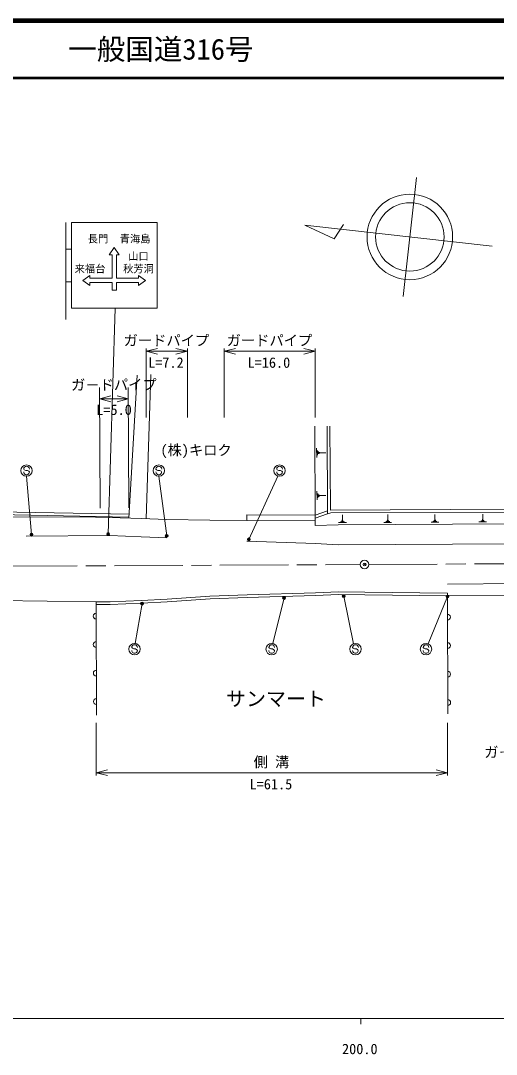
# Model space of a CAD drawing. Units: millimetres on the paper. Extents: x 40 to 680, y 20 to 380.
# Drawn here: x 208.4 to 291.8, y 198.7 to 380 of the extents above; entities that cross this region are included whole.
import ezdxf
from ezdxf.enums import TextEntityAlignment as Align

# ---------------------------------------------------------------- set-up
doc = ezdxf.new("R2010")
doc.units = ezdxf.units.MM
doc.header["$PDMODE"] = 32
doc.header["$PDSIZE"] = 0.5
doc.linetypes.add('CHAIN', pattern=[18.5, 12, -1.5, 3.5, -1.5])
for name, color, linetype, lineweight in [('M-BGD', 7, 'Continuous', 13), ('M-BMK', 2, 'CHAIN', 13), ('M-BMK-SRVR', 3, 'Continuous', 13), ('M-STR-HTXT', 7, 'Continuous', 13), ('M-STR-STRC', 7, 'Continuous', 13), ('M-TTL', 2, 'Continuous', 140), ('M-TTL-BAND', 7, 'Continuous', 13), ('M-TTL-LINE', 7, 'Continuous', 50)]:
    doc.layers.add(name, color=color, linetype=linetype, lineweight=lineweight)
doc.layers.add('M-TTL-TXT', color=7, linetype='Continuous')
doc.styles.add('@ＭＳ ゴシック', font='')
doc.styles.add('ＭＳ ゴシック', font='')
doc.styles.get('@ＭＳ ゴシック').set_extended_font_data('@MS Gothic')
doc.styles.get('ＭＳ ゴシック').set_extended_font_data('MS Gothic')

msp = doc.modelspace()

# ---------------------------------------------------------------- linework, layer by layer
at = {"layer": 'M-BGD'}
for p, q in [((259.968, 308.876), (260.039, 292.28)), ((262.116, 308.885), (262.182, 293.484)), ((262.616, 308.887), (262.679, 294.178)), ((260.284, 303.401), (260.278, 305.023)), ((260.445, 303.807), (260.442, 304.618)), ((260.606, 304.01), (260.605, 304.416)), ((260.768, 304.112), (260.767, 304.315)), ((260.768, 304.214), (261.903, 304.218)), ((260.341, 295.939), (260.335, 297.476)), ((260.493, 296.324), (260.49, 297.092)), ((260.646, 296.517), (260.645, 296.901)), ((260.799, 296.613), (260.799, 296.805)), ((260.799, 296.709), (261.875, 296.714)), ((194.093, 294.06), (227.395, 293.432)), ((260.034, 293.28), (262.179, 294.007)), ((262.679, 294.178), (294.121, 294.303)), ((262.736, 293.678), (294.124, 293.803)), ((194.026, 293.04), (221.527, 292.932)), ((194.088, 293.56), (227.365, 292.933)), ((221.527, 292.932), (224.028, 292.894)), ((224.028, 292.894), (229.529, 292.673)), ((229.529, 292.673), (234.03, 292.496)), ((234.03, 292.496), (241.53, 292.384)), ((241.53, 292.384), (248.031, 292.318)), ((248.034, 293.318), (248.031, 292.318)), ((248.031, 292.318), (260.031, 292.28)), ((248.034, 293.318), (260.034, 293.28)), ((260.031, 292.28), (260.035, 291.48)), ((260.037, 292.756), (262.182, 293.484)), ((262.182, 293.484), (262.736, 293.678)), ((265.489, 291.973), (264.11, 291.966)), ((265.144, 292.11), (264.454, 292.106)), ((264.971, 292.247), (264.626, 292.245)), ((264.884, 292.384), (264.711, 292.383)), ((264.798, 292.384), (264.793, 293.349)), ((273.423, 292.004), (272.053, 291.997)), ((273.079, 292.139), (272.395, 292.136)), ((272.908, 292.275), (272.565, 292.273)), ((272.821, 292.412), (272.65, 292.411)), ((272.736, 292.411), (272.731, 293.37)), ((281.688, 292.061), (280.326, 292.054)), ((281.347, 292.195), (280.666, 292.192)), ((281.176, 292.331), (280.835, 292.329)), ((281.09, 292.466), (280.92, 292.465)), ((281.005, 292.466), (281, 293.419)), ((290.064, 292.094), (288.711, 292.087)), ((289.725, 292.228), (289.048, 292.224)), ((289.555, 292.362), (289.217, 292.361)), ((289.47, 292.497), (289.301, 292.496)), ((289.385, 292.497), (289.38, 293.443)), ((260.035, 291.48), (264.035, 291.6)), ((264.035, 291.6), (294.144, 291.755)), ((209.341, 289.619), (224.044, 289.694)), ((224.044, 289.694), (229.545, 289.473)), ((229.545, 289.473), (234.046, 289.296)), ((248.049, 288.718), (260.052, 288.28)), ((260.052, 288.28), (264.053, 288.1)), ((264.053, 288.1), (294.162, 288.255)), ((321.919, 281.398), (283.198, 281.199)), ((241.574, 279.084), (248.084, 279.318)), ((248.084, 279.318), (260.08, 279.679)), ((248.1, 278.818), (260.099, 279.18)), ((260.08, 279.679), (264.09, 279.85)), ((260.099, 279.18), (264.098, 279.35)), ((264.09, 279.85), (268.714, 279.794)), ((264.098, 279.35), (268.708, 279.294)), ((268.708, 279.294), (283.209, 279.099)), ((268.714, 279.794), (283.207, 279.599)), ((283.209, 279.099), (283.207, 279.599)), ((340.758, 279.495), (283.209, 279.199)), ((194.101, 278.44), (221.604, 278.082)), ((221.604, 278.082), (224.095, 278.095)), ((221.604, 278.082), (221.606, 277.582)), ((221.606, 277.582), (224.106, 277.595)), ((221.606, 277.582), (221.669, 258.203)), ((224.095, 278.095), (229.582, 278.322)), ((224.106, 277.595), (229.605, 277.823)), ((229.582, 278.322), (234.074, 278.545)), ((229.605, 277.823), (234.104, 278.046)), ((234.074, 278.545), (241.574, 279.084)), ((234.104, 278.046), (241.601, 278.585)), ((241.601, 278.585), (248.1, 278.818)), ((283.27, 258.403), (283.209, 279.099))]:
    msp.add_line(p, q, dxfattribs=at)
for centre, start, end in [((221.613, 275.582), 90.18639, 270.18639), ((283.22, 275.403), 270.16706, 90.16706), ((221.629, 270.582), 90.18639, 270.18639), ((283.235, 270.403), 270.16706, 90.16706), ((221.645, 265.582), 90.18639, 270.18639), ((283.249, 265.403), 270.16706, 90.16706), ((221.662, 260.582), 90.18639, 270.18639), ((283.264, 260.403), 270.16706, 90.16706)]:
    msp.add_arc(centre, 0.5, start, end, dxfattribs=at)
at = {"layer": 'M-BMK'}
for p, q in [((169.322, 284.113), (267.931, 284.62)), ((269.431, 284.628), (368.039, 285.135))]:
    msp.add_line(p, q, dxfattribs=at)
at = {"layer": 'M-BMK-SRVR'}
for p, q in [((275.452, 331.639), (277.781, 352.51)), ((258.201, 344.13), (263.339, 341.739)), ((291.027, 340.466), (258.201, 344.13)), ((263.339, 341.739), (264.975, 344.255))]:
    msp.add_line(p, q, dxfattribs=at)
for centre, radius in [((276.616, 342.075), 7.5), ((276.616, 342.075), 6), ((268.681, 284.624), 0.75)]:
    msp.add_circle(centre, radius, dxfattribs=at)
msp.add_point((268.681, 284.624), dxfattribs=at)
at = {"layer": 'M-STR-HTXT'}
for p, q in [((221.606, 256.852), (221.606, 247.59)), ((283.208, 256.852), (283.208, 247.59)), ((221.606, 248.09), (223.606, 248.59)), ((283.208, 248.09), (281.208, 248.59)), ((221.606, 248.09), (283.208, 248.09)), ((221.606, 248.09), (223.606, 247.59)), ((283.208, 248.09), (281.208, 247.59))]:
    msp.add_line(p, q, dxfattribs=at)
at = {"layer": 'M-STR-STRC'}
for p, q in [((216.301, 344.574), (216.301, 327.574)), ((217.301, 344.574), (217.301, 329.574)), ((217.301, 344.574), (232.301, 344.574)), ((232.301, 344.574), (232.301, 329.574)), ((216.301, 339.949), (217.301, 339.949)), ((216.301, 334.199), (217.301, 334.199)), ((217.301, 329.574), (232.301, 329.574)), ((223.725, 289.963), (224.946, 329.574)), ((230.367, 322.029), (232.367, 322.529)), ((230.367, 322.529), (230.367, 310.421)), ((230.367, 322.029), (237.621, 322.029)), ((230.367, 322.029), (232.367, 321.529)), ((237.621, 322.029), (235.621, 322.529)), ((237.621, 322.029), (235.621, 321.529)), ((237.621, 322.529), (237.621, 310.421)), ((244.065, 322.029), (246.065, 322.529)), ((244.065, 322.529), (244.065, 310.421)), ((244.065, 322.029), (260.034, 322.029)), ((244.065, 322.029), (246.065, 321.529)), ((260.034, 322.029), (258.034, 322.529)), ((260.034, 322.029), (258.034, 321.529)), ((260.034, 322.529), (260.034, 310.421)), ((227.355, 292.76), (228.825, 317.817)), ((230.367, 292.64), (231.197, 317.957)), ((222.346, 294.527), (222.237, 315.665)), ((227.346, 294.553), (227.237, 315.691)), ((224.177, 314.193), (222.248, 313.665)), ((222.248, 313.665), (227.248, 313.691)), ((222.248, 313.665), (224.182, 313.158)), ((227.248, 313.691), (225.313, 314.199)), ((225.319, 313.163), (227.248, 313.691)), ((208.929, 301.361), (209.035, 301.225)), ((209.035, 301.225), (209.28, 301.113)), ((209.28, 301.113), (209.581, 301.11)), ((209.581, 301.11), (209.825, 300.971)), ((209.825, 300.971), (209.925, 300.853)), ((232.114, 301.361), (232.22, 301.225)), ((232.22, 301.225), (232.465, 301.113)), ((232.465, 301.113), (232.766, 301.11)), ((232.766, 301.11), (233.011, 300.971)), ((233.011, 300.971), (233.11, 300.853)), ((253.279, 301.361), (253.385, 301.225)), ((253.385, 301.225), (253.63, 301.113)), ((253.63, 301.113), (253.931, 301.11)), ((253.931, 301.11), (254.176, 300.971)), ((254.176, 300.971), (254.275, 300.853)), ((210.301, 289.863), (209.399, 300.09)), ((234, 289.65), (232.599, 300.09)), ((248.382, 289.028), (253.493, 300.131)), ((210.302, 289.624), (210.301, 289.863)), ((229.681, 277.769), (228.465, 270.782)), ((254.571, 278.755), (252.611, 270.764)), ((265.018, 279.077), (266.762, 270.735)), ((283.208, 278.998), (279.832, 270.71)), ((227.866, 270.059), (227.972, 269.922)), ((227.972, 269.922), (228.217, 269.811)), ((228.217, 269.811), (228.518, 269.808)), ((228.518, 269.808), (228.763, 269.669)), ((228.763, 269.669), (228.862, 269.551)), ((251.897, 270.059), (252.003, 269.922)), ((252.003, 269.922), (252.248, 269.811)), ((252.248, 269.811), (252.548, 269.808)), ((252.548, 269.808), (252.793, 269.669)), ((252.793, 269.669), (252.893, 269.551)), ((266.585, 270.059), (266.691, 269.922)), ((266.691, 269.922), (266.936, 269.811)), ((266.936, 269.811), (267.236, 269.808)), ((267.236, 269.808), (267.481, 269.669)), ((267.481, 269.669), (267.581, 269.551)), ((278.95, 270.059), (279.056, 269.922)), ((279.056, 269.922), (279.301, 269.811)), ((279.301, 269.811), (279.602, 269.808)), ((279.602, 269.808), (279.847, 269.669)), ((279.847, 269.669), (279.946, 269.551))]:
    msp.add_line(p, q, dxfattribs=at)
for centre, radius in [((209.426, 301.089), 1), ((232.611, 301.089), 1), ((253.776, 301.089), 1), ((210.301, 289.863), 0.25), ((210.301, 289.863), 0.2), ((223.725, 289.963), 0.25), ((223.725, 289.963), 0.2), ((223.725, 289.963), 0.15), ((223.725, 289.963), 0.1), ((210.301, 289.863), 0.15), ((210.301, 289.863), 0.1), ((210.301, 289.863), 0.05), ((210.301, 289.863), 0.02), ((223.725, 289.963), 0.05), ((223.725, 289.963), 0.02), ((234, 289.65), 0.25), ((234, 289.65), 0.2), ((234, 289.65), 0.15), ((234, 289.65), 0.1), ((234, 289.65), 0.05), ((234, 289.65), 0.02), ((248.382, 289.028), 0.25), ((248.382, 289.028), 0.2), ((248.382, 289.028), 0.15), ((248.382, 289.028), 0.1), ((248.382, 289.028), 0.05), ((248.382, 289.028), 0.02), ((265.018, 279.077), 0.25), ((265.018, 279.077), 0.2), ((265.018, 279.077), 0.15), ((283.208, 278.998), 0.25), ((283.208, 278.998), 0.2), ((229.681, 277.769), 0.25), ((229.681, 277.769), 0.2), ((229.681, 277.769), 0.15), ((229.681, 277.769), 0.1), ((229.681, 277.769), 0.05), ((229.681, 277.769), 0.02), ((254.571, 278.755), 0.25), ((254.571, 278.755), 0.2), ((254.571, 278.755), 0.15), ((254.571, 278.755), 0.1), ((254.571, 278.755), 0.05), ((254.571, 278.755), 0.02), ((265.018, 279.077), 0.1), ((265.018, 279.077), 0.05), ((265.018, 279.077), 0.02), ((283.208, 278.998), 0.15), ((283.208, 278.998), 0.1), ((283.208, 278.998), 0.05), ((283.208, 278.998), 0.02), ((228.363, 269.787), 1), ((252.394, 269.787), 1), ((267.082, 269.787), 1), ((279.447, 269.787), 1)]:
    msp.add_circle(centre, radius, dxfattribs=at)
for centre, start, end in [((209.429, 301.357), 359.55488, 179.55488), ((232.614, 301.357), 359.55488, 179.55488), ((253.779, 301.357), 359.55488, 179.55488), ((209.425, 300.857), 179.55488, 359.55488), ((232.61, 300.857), 179.55488, 359.55488), ((253.775, 300.857), 179.55488, 359.55488), ((228.366, 270.055), 359.55488, 179.55488), ((252.397, 270.055), 359.55488, 179.55488), ((267.085, 270.055), 359.55488, 179.55488), ((279.45, 270.055), 359.55488, 179.55488), ((228.362, 269.555), 179.55488, 359.55488), ((252.393, 269.555), 179.55488, 359.55488), ((267.081, 269.555), 179.55488, 359.55488), ((279.446, 269.555), 179.55488, 359.55488)]:
    msp.add_arc(centre, 0.5, start, end, dxfattribs=at)
for p in [(210.301, 289.863), (223.725, 289.963), (234, 289.65), (248.382, 289.028), (265.018, 279.077), (283.208, 278.998), (229.681, 277.769), (254.571, 278.755)]:
    msp.add_point(p, dxfattribs=at)
at = {"layer": 'M-TTL'}
msp.add_line((680, 380), (40, 380), dxfattribs=at)
at = {"layer": 'M-TTL-BAND'}
for p, q in [((40, 205), (579, 205)), ((268, 205), (268, 204))]:
    msp.add_line(p, q, dxfattribs=at)
at = {"layer": 'M-TTL-LINE'}
msp.add_line((40, 370), (680, 370), dxfattribs=at)

# ---------------------------------------------------------------- texts
at = {"layer": 'M-BGD', "style": 'ＭＳ ゴシック'}
for s, height, p in [('(株)キロク', 1.833, (239.151, 303.214)), ('サンマート', 2.566, (253.147, 259.031))]:
    msp.add_text(s, height=height, dxfattribs=at).set_placement(p, align=Align.BOTTOM_CENTER)
at = {"layer": 'M-STR-HTXT', "style": 'ＭＳ ゴシック'}
msp.add_text('側 溝', height=1.833, dxfattribs=at).set_placement((252.36, 248.52), align=Align.BOTTOM_CENTER)
msp.add_text('L=61.5', height=1.833, dxfattribs=at).set_placement((252.267, 246.099), align=Align.MIDDLE_CENTER)
at = {"layer": 'M-STR-STRC', "style": 'ＭＳ ゴシック'}
for p in [(233.947, 322.458), (252.003, 322.458)]:
    msp.add_text('ガードパイプ', height=1.833, dxfattribs=at).set_placement(p, align=Align.BOTTOM_CENTER)
for s, p in [('L=7.2', (233.854, 320.037)), ('L=16.0', (251.91, 320.037))]:
    msp.add_text(s, height=1.833, dxfattribs=at).set_placement(p, align=Align.MIDDLE_CENTER)
for p in [(224.743, 314.678), (297.158, 250.27)]:
    msp.add_text('ガ－ドパイプ', height=1.833, rotation=0.295, dxfattribs=at).set_placement(p, align=Align.BOTTOM_CENTER)
at = {"layer": 'M-STR-STRC', "style": '@ＭＳ ゴシック'}
msp.add_text('L=5.0', height=1.833, rotation=0.295, dxfattribs=at).set_placement((224.753, 312.678), align=Align.TOP_CENTER)
at = {"layer": 'M-TTL-BAND', "style": 'ＭＳ ゴシック'}
msp.add_text('200.0', height=1.833, dxfattribs=at).set_placement((267.844, 198.195), align=Align.BOTTOM_CENTER)
at = {"layer": 'M-TTL-TXT', "style": 'ＭＳ ゴシック'}
msp.add_text('一般国道316号', height=3.666, dxfattribs=at).set_placement((216.734, 375), align=Align.MIDDLE_LEFT)

# ---------------------------------------------------------------- wipeouts: each hides what was drawn before it
msp.add_wipeout([(225.176, 332.708), (225.176, 334.083), (229.051, 334.083), (229.051, 333.583), (230.301, 334.458), (229.051, 335.333), (229.051, 334.833), (225.176, 334.833), (225.176, 338.958), (225.676, 338.958), (224.801, 340.208), (223.926, 338.958), (224.426, 338.958), (224.426, 334.833), (220.551, 334.833), (220.551, 335.333), (219.301, 334.458), (220.551, 333.583), (220.551, 334.083), (224.426, 334.083), (224.426, 332.708)])

# ---------------------------------------------------------------- next in the draw order: linework, layer by layer
at = {"layer": 'M-STR-STRC'}
for p, q in [((223.926, 338.958), (224.801, 340.208)), ((224.801, 340.208), (225.676, 338.958)), ((224.426, 338.958), (223.926, 338.958)), ((224.426, 338.958), (224.426, 334.833)), ((225.676, 338.958), (225.176, 338.958)), ((225.176, 338.958), (225.176, 334.833)), ((219.301, 334.458), (220.551, 335.333)), ((220.551, 333.583), (219.301, 334.458)), ((220.551, 335.333), (220.551, 334.833)), ((220.551, 334.833), (224.426, 334.833)), ((220.551, 334.083), (220.551, 333.583)), ((220.551, 334.083), (224.426, 334.083)), ((224.426, 334.083), (224.426, 332.708)), ((225.176, 334.833), (229.051, 334.833)), ((225.176, 334.083), (225.176, 332.708)), ((225.176, 334.083), (229.051, 334.083)), ((229.051, 335.333), (230.301, 334.458)), ((229.051, 334.833), (229.051, 335.333)), ((230.301, 334.458), (229.051, 333.583)), ((229.051, 333.583), (229.051, 334.083)), ((224.426, 332.708), (225.176, 332.708))]:
    msp.add_line(p, q, dxfattribs=at)

# ---------------------------------------------------------------- next in the draw order: texts
at = {"layer": 'M-STR-STRC', "style": 'ＭＳ ゴシック'}
for s, p in [('長門', (221.956, 340.687)), ('青海島', (228.468, 340.687)), ('山口', (229.051, 337.619)), ('来福台', (220.551, 335.433)), ('秋芳洞', (229.051, 335.433))]:
    msp.add_text(s, height=1.32, dxfattribs=at).set_placement(p, align=Align.BOTTOM_CENTER)

doc.saveas('drawing.dxf')
